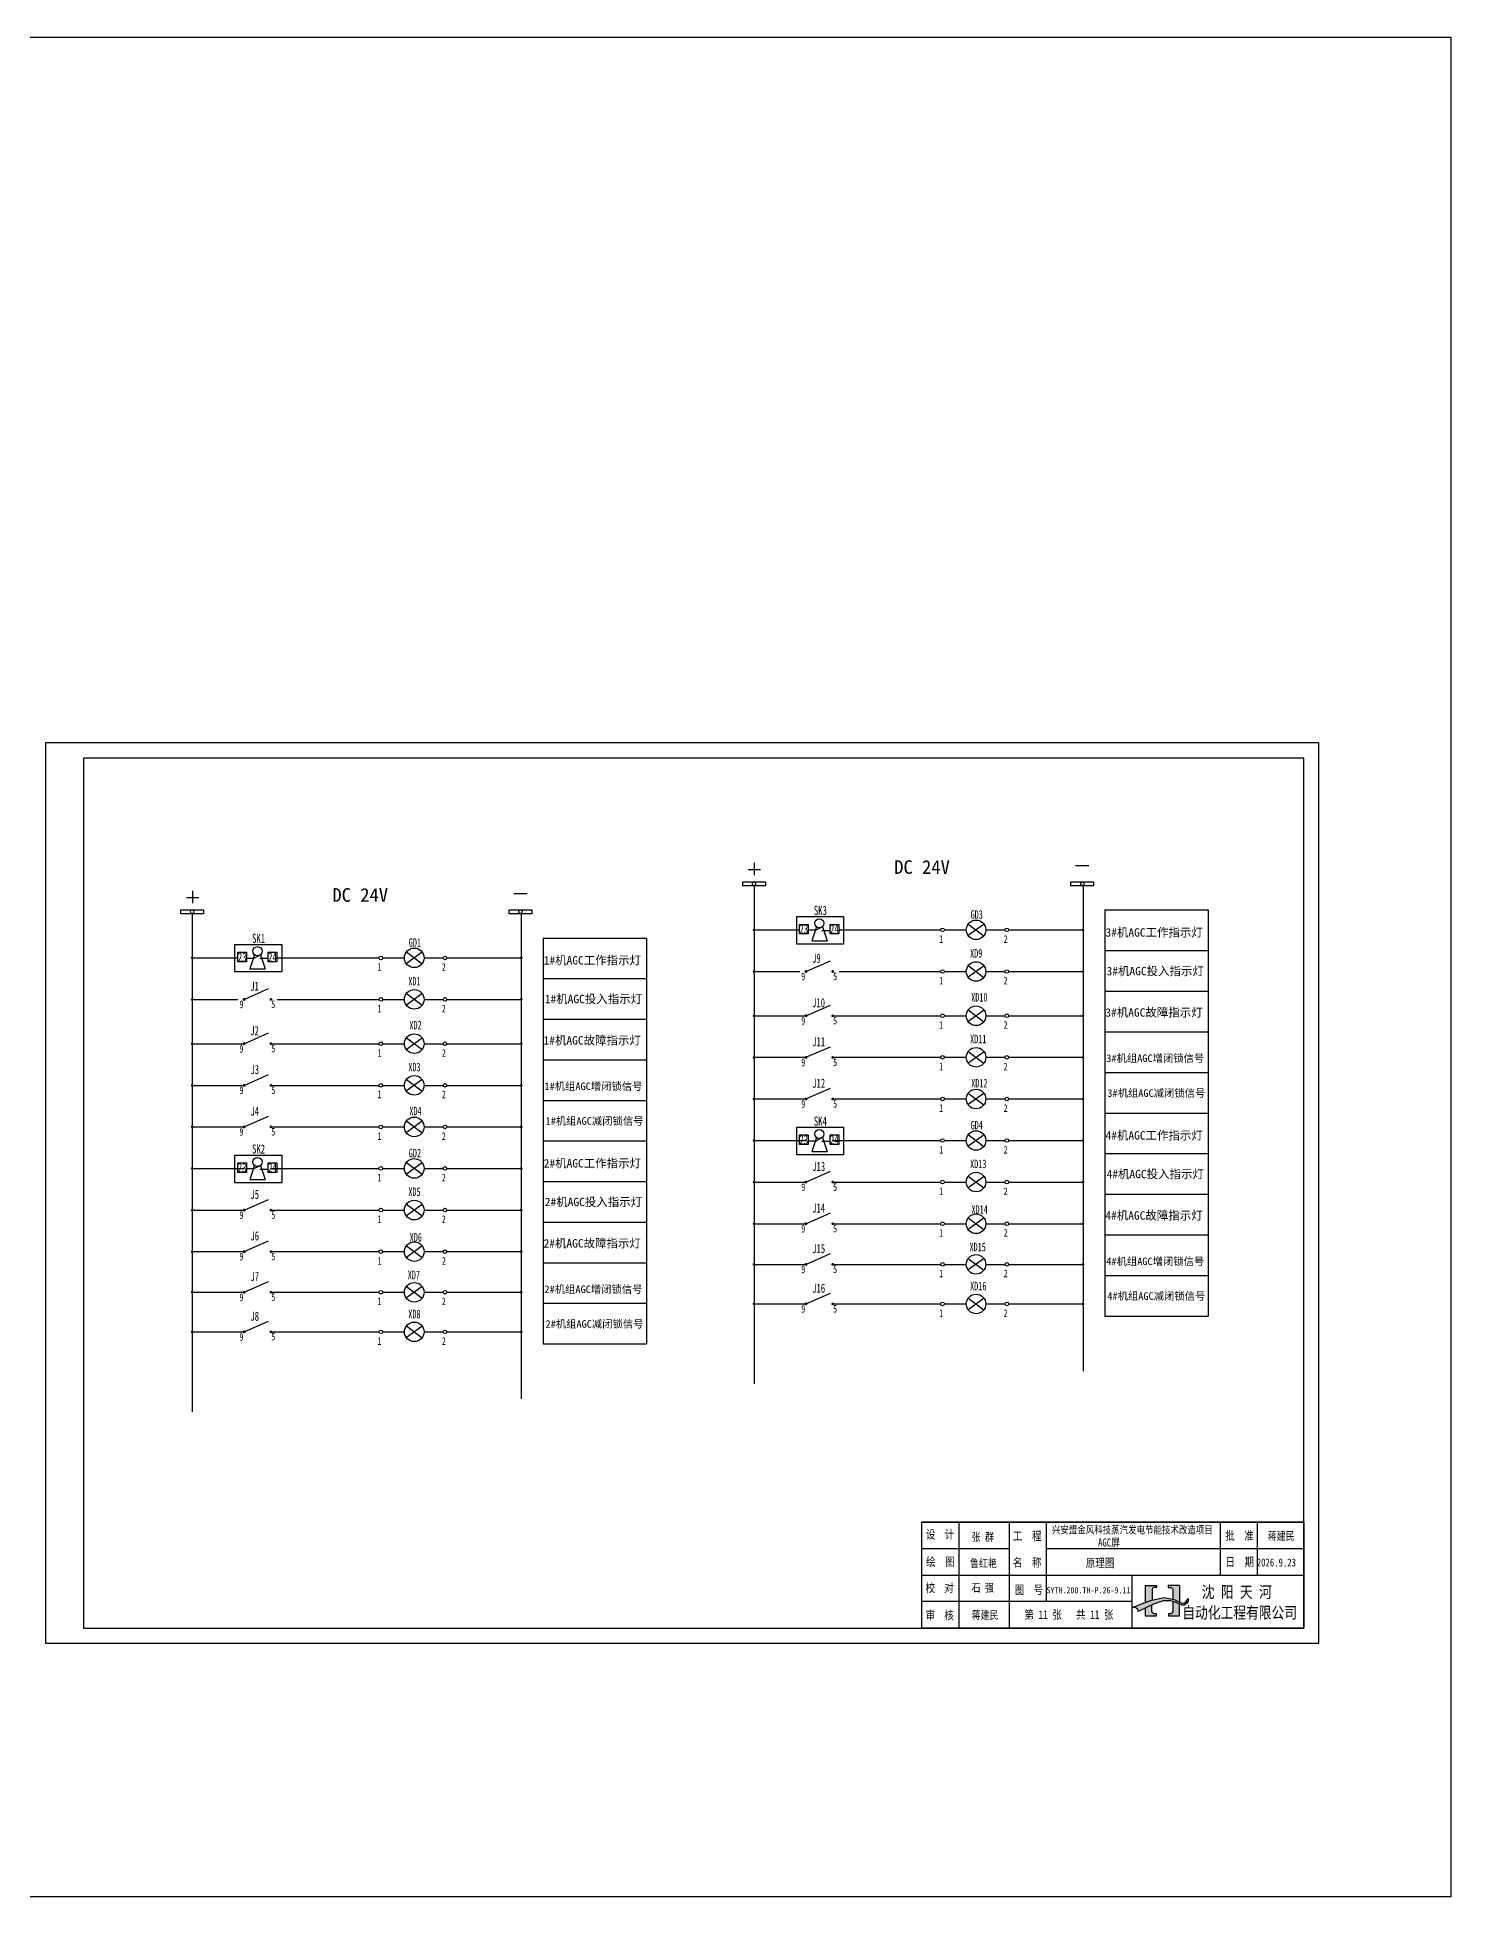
# Model space of a CAD drawing. Header units: millimetres. Extents: x -2527 to 7788, y -1442 to 1215.
# Drawn here: x 6856 to 7788, y -11 to 1215 of the extents above; entities that cross this region are included whole.
import ezdxf

# ---------------------------------------------------------------- set-up
doc = ezdxf.new("R2010")
doc.units = ezdxf.units.MM
doc.header["$MEASUREMENT"] = 0
doc.styles.add('_HZTXT', font='', dxfattribs={"width": 0.8})
doc.styles.get("Standard").update_dxf_attribs({"font": '', "width": 0.7, "height": 6})
doc.styles.get('_HZTXT').set_extended_font_data('SimSun')
doc.styles.get('Standard').set_extended_font_data('SimSun')

msp = doc.modelspace()

# ---------------------------------------------------------------- hatches: boundary and pattern name
for points in [[(7327.5, 626.4, 1), (7329.4, 626.4, 1)], [(7544.5, 626.4, 1), (7546.4, 626.4, 1)], [(6956.9, 608, 1), (6958.8, 608, 1)], [(7173.9, 608, 1), (7175.8, 608, 1)], [(7327.5, 599, 1), (7329.4, 599, 1)], [(7361.7, 599, 1), (7363.7, 599, 1)], [(7379.4, 599, 1), (7381.3, 599, 1)], [(7544.5, 599, 1), (7546.4, 599, 1)], [(6956.9, 580.6, 1), (6958.8, 580.6, 1)], [(6991.1, 580.6, 1), (6993.1, 580.6, 1)], [(7008.8, 580.6, 1), (7010.7, 580.6, 1)], [(7173.9, 580.6, 1), (7175.8, 580.6, 1)], [(7327.5, 569.8, 1), (7329.4, 569.8, 1)], [(7361.7, 569.8, 1), (7363.7, 569.8, 1)], [(7379.4, 569.8, 1), (7381.3, 569.8, 1)], [(7544.5, 569.8, 1), (7546.4, 569.8, 1)], [(6956.9, 551.4, 1), (6958.8, 551.4, 1)], [(6991.1, 551.4, 1), (6993.1, 551.4, 1)], [(7008.8, 551.4, 1), (7010.7, 551.4, 1)], [(7173.9, 551.4, 1), (7175.8, 551.4, 1)], [(7327.5, 542.3, 1), (7329.4, 542.3, 1)], [(7361.7, 542.3, 1), (7363.7, 542.3, 1)], [(7379.4, 542.3, 1), (7381.3, 542.3, 1)], [(7544.5, 542.3, 1), (7546.4, 542.3, 1)], [(6956.9, 523.9, 1), (6958.8, 523.9, 1)], [(6991.1, 523.9, 1), (6993.1, 523.9, 1)], [(7008.8, 523.9, 1), (7010.7, 523.9, 1)], [(7173.9, 523.9, 1), (7175.8, 523.9, 1)], [(7327.5, 514.9, 1), (7329.4, 514.9, 1)], [(7361.7, 514.9, 1), (7363.7, 514.9, 1)], [(7379.4, 514.9, 1), (7381.3, 514.9, 1)], [(7544.5, 514.9, 1), (7546.4, 514.9, 1)], [(6956.9, 496.5, 1), (6958.8, 496.5, 1)], [(6991.1, 496.5, 1), (6993.1, 496.5, 1)], [(7008.8, 496.5, 1), (7010.7, 496.5, 1)], [(7173.9, 496.5, 1), (7175.8, 496.5, 1)], [(7327.5, 487.5, 1), (7329.4, 487.5, 1)], [(7544.5, 487.5, 1), (7546.4, 487.5, 1)], [(6956.9, 469.1, 1), (6958.8, 469.1, 1)], [(7173.9, 469.1, 1), (7175.8, 469.1, 1)], [(7327.5, 460.1, 1), (7329.4, 460.1, 1)], [(7361.7, 460.1, 1), (7363.7, 460.1, 1)], [(7379.4, 460.1, 1), (7381.3, 460.1, 1)], [(7544.5, 460.1, 1), (7546.4, 460.1, 1)], [(6956.9, 441.6, 1), (6958.8, 441.6, 1)], [(6991.1, 441.6, 1), (6993.1, 441.6, 1)], [(7008.8, 441.6, 1), (7010.7, 441.6, 1)], [(7173.9, 441.6, 1), (7175.8, 441.6, 1)], [(7327.5, 432.6, 1), (7329.4, 432.6, 1)], [(7361.7, 432.6, 1), (7363.7, 432.6, 1)], [(7379.4, 432.6, 1), (7381.3, 432.6, 1)], [(7544.5, 432.6, 1), (7546.4, 432.6, 1)], [(6956.9, 414.2, 1), (6958.8, 414.2, 1)], [(6991.1, 414.2, 1), (6993.1, 414.2, 1)], [(7008.8, 414.2, 1), (7010.7, 414.2, 1)], [(7173.9, 414.2, 1), (7175.8, 414.2, 1)], [(7327.5, 405.8, 1), (7329.4, 405.8, 1)], [(7361.7, 405.8, 1), (7363.7, 405.8, 1)], [(7379.4, 405.8, 1), (7381.3, 405.8, 1)], [(7544.5, 405.8, 1), (7546.4, 405.8, 1)], [(6956.9, 387.4, 1), (6958.8, 387.4, 1)], [(6991.1, 387.4, 1), (6993.1, 387.4, 1)], [(7008.8, 387.4, 1), (7010.7, 387.4, 1)], [(7173.9, 387.4, 1), (7175.8, 387.4, 1)], [(7327.5, 379.7, 1), (7329.4, 379.7, 1)], [(7361.7, 379.7, 1), (7363.7, 379.7, 1)], [(7379.4, 379.7, 1), (7381.3, 379.7, 1)], [(7544.5, 379.7, 1), (7546.4, 379.7, 1)], [(6956.9, 361.3, 1), (6958.8, 361.3, 1)], [(6991.1, 361.3, 1), (6993.1, 361.3, 1)], [(7008.8, 361.3, 1), (7010.7, 361.3, 1)], [(7173.9, 361.3, 1), (7175.8, 361.3, 1)]]:
    msp.add_hatch(color=256).paths.add_polyline_path(points)
h = msp.add_hatch(color=256)
h.paths.add_polyline_path([(7609.2, 193.9), (7601.6, 193.9), (7601.6, 192.6), (7603.3, 192.6, -0.099172), (7604.8, 191.6), (7604.8, 185), (7605.5, 184.8), (7609.2, 183.1)])
h.paths.add_polyline_path([(7586.5, 182.8), (7591, 184.2), (7591, 191.4), (7591.4, 192.1), (7592.2, 192.7), (7593.9, 192.7), (7593.9, 193.9), (7586.5, 193.9)])
h.paths.add_polyline_path([(7592, 181.7), (7598.4, 183.9), (7603.1, 183.9), (7604.8, 183.5), (7606.8, 182.7), (7610.9, 181), (7612.3, 181), (7613.9, 182.4), (7614.9, 183.6), (7614.9, 185.3), (7614.7, 185.1), (7613.5, 183.5), (7612.2, 182.5), (7610.7, 182.4), (7605.5, 184.8), (7598.9, 186.1), (7590.9, 184.2), (7586.5, 182.8), (7577.9, 179.5), (7580.3, 179.2), (7581.7, 178.2), (7581.8, 176.7)])
h.paths.add_polyline_path([(7590.9, 176.8), (7590.9, 181.1), (7586.4, 179), (7586.4, 173.9), (7594, 173.9), (7594, 175.3), (7592.2, 175.3), (7591.6, 175.9)])
h.paths.add_polyline_path([(7609.2, 181.7), (7606.8, 182.7), (7604.8, 183.5), (7604.8, 176.6), (7604, 175.8), (7603.4, 175.2), (7601.8, 175.2), (7601.8, 174), (7609.2, 174)])

# ---------------------------------------------------------------- linework, layer by layer
for p, q in [((7324.6, 666.4), (7332.8, 666.4)), ((7328.6, 670.7), (7328.6, 662.5)), ((7540.6, 669), (7549.3, 669)), ((6958, 652.2), (6958, 644.1)), ((7170, 650.5), (7178.7, 650.5)), ((7328.5, 655.5), (7328.5, 326.9)), ((7545.5, 655.5), (7545.5, 335.4)), ((6954, 647.9), (6962.2, 647.9)), ((7559.9, 639.6), (7628.1, 639.6)), ((7559.9, 639.6), (7559.9, 371.7)), ((7628.1, 639.6), (7628.1, 371.7)), ((6957.9, 637), (6957.9, 308.5)), ((7174.9, 637.1), (7174.9, 317)), ((7328.5, 626.5), (7358.5, 626.5)), ((7364.2, 626.4), (7369.4, 626.4)), ((7369.6, 628.5), (7366.5, 619.2)), ((7369.4, 626.4), (7373.4, 628.5)), ((7373.1, 626.1), (7378.6, 626.1)), ((7373.5, 628.5), (7376.6, 619.2)), ((7384.3, 626.5), (7451.6, 626.5)), ((7454, 626.5), (7468.5, 626.5)), ((7480.2, 630.2), (7469.7, 622.7)), ((7469.8, 630.3), (7480.1, 622.6)), ((7481.4, 626.5), (7494, 626.5)), ((7496.4, 626.5), (7545.5, 626.5)), ((7189.3, 621.1), (7257.5, 621.1)), ((7189.3, 621.1), (7189.3, 353.3)), ((7257.5, 621.1), (7257.5, 353.3)), ((7366.5, 619.2), (7376.6, 619.2)), ((6957.9, 608), (6987.9, 608)), ((6993.6, 607.9), (6998.8, 607.9)), ((6999, 610.1), (6995.9, 600.7)), ((6998.8, 607.9), (7002.8, 610.1)), ((7002.5, 607.7), (7008, 607.7)), ((7002.9, 610.1), (7006, 600.7)), ((7013.7, 608), (7081, 608)), ((7083.4, 608), (7097.9, 608)), ((7109.6, 611.8), (7099.1, 604.3)), ((7099.2, 611.9), (7109.5, 604.1)), ((7110.8, 608), (7123.4, 608)), ((7125.8, 608), (7174.9, 608)), ((7362.7, 599), (7378.8, 606.1)), ((7480.2, 602.8), (7469.7, 595.3)), ((7469.8, 602.9), (7480.1, 595.1)), ((7559.9, 612.8), (7628.1, 612.8)), ((6995.9, 600.7), (7006, 600.7)), ((7189.3, 594.4), (7257.5, 594.4)), ((7328.5, 599), (7358.6, 599)), ((7384.5, 599), (7451.6, 599)), ((7454, 599), (7468.5, 599)), ((7481.4, 599), (7494, 599)), ((7496.4, 599), (7545.5, 599)), ((6957.9, 580.6), (6988, 580.6)), ((6992.1, 580.6), (7008.2, 587.7)), ((7013.9, 580.6), (7081, 580.6)), ((7083.4, 580.6), (7097.9, 580.6)), ((7109.6, 584.4), (7099.1, 576.8)), ((7099.2, 584.5), (7109.5, 576.7)), ((7110.8, 580.6), (7123.4, 580.6)), ((7125.8, 580.6), (7174.9, 580.6)), ((7362.7, 569.8), (7378.8, 576.9)), ((7559.9, 586), (7628.1, 586)), ((7189.3, 567.6), (7257.5, 567.6)), ((7328.5, 569.8), (7362.7, 569.8)), ((7380.3, 569.8), (7451.6, 569.8)), ((7454, 569.8), (7468.5, 569.8)), ((7480.2, 573.5), (7469.7, 566)), ((7469.8, 573.7), (7480.1, 565.9)), ((7481.4, 569.8), (7494, 569.8)), ((7496.4, 569.8), (7545.5, 569.8)), ((6992.1, 551.4), (7008.2, 558.5)), ((7109.6, 555.1), (7099.1, 547.6)), ((7099.2, 555.3), (7109.5, 547.5)), ((7559.9, 559.2), (7628.1, 559.2)), ((6957.9, 551.4), (6992.1, 551.4)), ((7009.7, 551.4), (7081, 551.4)), ((7083.4, 551.4), (7097.9, 551.4)), ((7110.8, 551.4), (7123.4, 551.4)), ((7125.8, 551.4), (7174.9, 551.4)), ((7189.3, 540.8), (7257.5, 540.8)), ((7328.5, 542.4), (7362.7, 542.4)), ((7362.7, 542.4), (7378.8, 549.4)), ((7380.3, 542.4), (7451.6, 542.4)), ((7454, 542.4), (7468.5, 542.4)), ((7480.2, 546.1), (7469.7, 538.6)), ((7469.8, 546.2), (7480.1, 538.5)), ((7481.4, 542.4), (7494, 542.4)), ((7496.4, 542.4), (7545.5, 542.4)), ((6992.1, 523.9), (7008.2, 531)), ((7109.6, 527.7), (7099.1, 520.2)), ((7099.2, 527.8), (7109.5, 520)), ((7559.9, 532.4), (7628.1, 532.4)), ((6957.9, 523.9), (6992.1, 523.9)), ((7009.7, 523.9), (7081, 523.9)), ((7083.4, 523.9), (7097.9, 523.9)), ((7110.8, 523.9), (7123.4, 523.9)), ((7125.8, 523.9), (7174.9, 523.9)), ((7362.7, 514.9), (7378.8, 522)), ((7480.2, 518.7), (7469.7, 511.2)), ((7469.8, 518.8), (7480.1, 511)), ((6992.1, 496.5), (7008.2, 503.6)), ((7189.3, 514), (7257.5, 514)), ((7328.5, 514.9), (7362.7, 514.9)), ((7380.3, 514.9), (7451.6, 514.9)), ((7454, 514.9), (7468.5, 514.9)), ((7481.4, 514.9), (7494, 514.9)), ((7496.4, 514.9), (7545.5, 514.9)), ((7559.9, 505.6), (7628.1, 505.6)), ((6957.9, 496.5), (6992.1, 496.5)), ((7009.7, 496.5), (7081, 496.5)), ((7083.4, 496.5), (7097.9, 496.5)), ((7109.6, 500.3), (7099.1, 492.7)), ((7099.2, 500.4), (7109.5, 492.6)), ((7110.8, 496.5), (7123.4, 496.5)), ((7125.8, 496.5), (7174.9, 496.5)), ((7480.2, 491.2), (7469.7, 483.7)), ((7469.8, 491.4), (7480.1, 483.6)), ((7189.3, 487.2), (7257.5, 487.2)), ((7328.5, 487.5), (7362.7, 487.5)), ((7364.2, 487.4), (7369.4, 487.4)), ((7369.6, 489.5), (7366.5, 480.2)), ((7366.5, 480.2), (7376.6, 480.2)), ((7369.4, 487.4), (7373.4, 489.5)), ((7373.1, 487.1), (7378.6, 487.1)), ((7373.5, 489.5), (7376.6, 480.2)), ((7380.3, 487.5), (7451.6, 487.5)), ((7454, 487.5), (7468.5, 487.5)), ((7481.4, 487.5), (7494, 487.5)), ((7496.4, 487.5), (7545.5, 487.5)), ((7559.9, 478.9), (7628.1, 478.9)), ((6957.9, 469.1), (6992.1, 469.1)), ((6993.6, 469), (6998.8, 469)), ((6999, 471.1), (6995.9, 461.8)), ((6998.8, 469), (7002.8, 471.1)), ((7002.5, 468.7), (7008, 468.7)), ((7002.9, 471.1), (7006, 461.8)), ((7009.7, 469.1), (7081, 469.1)), ((7083.4, 469.1), (7097.9, 469.1)), ((7109.6, 472.8), (7099.1, 465.3)), ((7099.2, 473), (7109.5, 465.2)), ((7110.8, 469.1), (7123.4, 469.1)), ((7125.8, 469.1), (7174.9, 469.1)), ((7362.7, 460.1), (7378.8, 467.2)), ((6995.9, 461.8), (7006, 461.8)), ((7189.3, 460.4), (7257.5, 460.4)), ((7328.5, 460.1), (7362.7, 460.1)), ((7380.3, 460.1), (7451.6, 460.1)), ((7454, 460.1), (7468.5, 460.1)), ((7480.2, 463.8), (7469.7, 456.3)), ((7469.8, 463.9), (7480.1, 456.2)), ((7481.4, 460.1), (7494, 460.1)), ((7496.4, 460.1), (7545.5, 460.1)), ((6992.1, 441.6), (7008.2, 448.7)), ((7109.6, 445.4), (7099.1, 437.9)), ((7099.2, 445.5), (7109.5, 437.8)), ((7559.9, 452.1), (7628.1, 452.1)), ((6957.9, 441.6), (6992.1, 441.6)), ((7009.7, 441.6), (7081, 441.6)), ((7083.4, 441.6), (7097.9, 441.6)), ((7110.8, 441.6), (7123.4, 441.6)), ((7125.8, 441.6), (7174.9, 441.6)), ((7189.3, 433.7), (7257.5, 433.7)), ((7328.5, 432.6), (7362.7, 432.6)), ((7362.7, 432.6), (7378.8, 439.7)), ((7380.3, 432.6), (7451.6, 432.6)), ((7454, 432.6), (7468.5, 432.6)), ((7480.2, 436.4), (7469.7, 428.9)), ((7469.8, 436.5), (7480.1, 428.7)), ((7481.4, 432.6), (7494, 432.6)), ((7496.4, 432.6), (7545.5, 432.6)), ((6992.1, 414.2), (7008.2, 421.3)), ((7109.6, 418), (7099.1, 410.4)), ((7099.2, 418.1), (7109.5, 410.3)), ((7559.9, 425.3), (7628.1, 425.3)), ((6957.9, 414.2), (6992.1, 414.2)), ((7009.7, 414.2), (7081, 414.2)), ((7083.4, 414.2), (7097.9, 414.2)), ((7110.8, 414.2), (7123.4, 414.2)), ((7125.8, 414.2), (7174.9, 414.2)), ((7189.3, 406.9), (7257.5, 406.9)), ((7328.5, 405.8), (7362.7, 405.8)), ((7362.7, 405.8), (7378.8, 412.9)), ((7380.3, 405.8), (7451.6, 405.8)), ((7454, 405.8), (7468.5, 405.8)), ((7480.2, 409.6), (7469.7, 402.1)), ((7469.8, 409.7), (7480.1, 402)), ((7481.4, 405.8), (7494, 405.8)), ((7496.4, 405.8), (7545.5, 405.8)), ((6992.1, 387.4), (7008.2, 394.5)), ((7559.9, 398.5), (7628.1, 398.5)), ((6957.9, 387.4), (6992.1, 387.4)), ((7009.7, 387.4), (7081, 387.4)), ((7083.4, 387.4), (7097.9, 387.4)), ((7109.6, 391.2), (7099.1, 383.7)), ((7099.2, 391.3), (7109.5, 383.5)), ((7110.8, 387.4), (7123.4, 387.4)), ((7125.8, 387.4), (7174.9, 387.4)), ((7362.7, 379.7), (7378.8, 386.8)), ((7480.2, 383.5), (7469.7, 375.9)), ((7469.8, 383.6), (7480.1, 375.8)), ((6992.1, 361.3), (7008.2, 368.4)), ((7189.3, 380.1), (7257.5, 380.1)), ((7328.5, 379.7), (7362.7, 379.7)), ((7380.3, 379.7), (7451.6, 379.7)), ((7454, 379.7), (7468.5, 379.7)), ((7481.4, 379.7), (7494, 379.7)), ((7496.4, 379.7), (7545.5, 379.7)), ((7559.9, 371.7), (7628.1, 371.7)), ((7559.9, 371.7), (7628.1, 371.7)), ((6957.9, 361.3), (6992.1, 361.3)), ((7009.7, 361.3), (7081, 361.3)), ((7083.4, 361.3), (7097.9, 361.3)), ((7109.6, 365), (7099.1, 357.5)), ((7099.2, 365.2), (7109.5, 357.4)), ((7110.8, 361.3), (7123.4, 361.3)), ((7125.8, 361.3), (7174.9, 361.3)), ((7189.3, 353.3), (7257.5, 353.3)), ((7189.3, 353.3), (7257.5, 353.3)), ((7691.1, 235.8), (7439.1, 235.8)), ((7439.1, 235.8), (7691.1, 235.8)), ((7439.1, 165.8), (7439.1, 235.8)), ((7463.6, 235.8), (7463.6, 165.8)), ((7496.7, 235.8), (7496.7, 165.8)), ((7521.2, 235.8), (7521.2, 183.3)), ((7635.9, 235.8), (7635.9, 200.8)), ((7660.4, 235.8), (7660.4, 200.8)), ((7691.1, 235.8), (7691.1, 165.8)), ((7691.1, 235.8), (7691.1, 200.8)), ((7439.1, 218.3), (7496.7, 218.3)), ((7521.2, 218.3), (7691.1, 218.3)), ((7439.1, 200.8), (7691.1, 200.8)), ((7577.7, 200.8), (7577.7, 165.8)), ((7586.5, 193.9), (7586.5, 182.8)), ((7586.5, 193.9), (7593.9, 193.9)), ((7586.5, 182.8), (7590.9, 184.2)), ((7590.9, 184.2), (7598.9, 186.1)), ((7591.4, 192.1), (7591, 191.4)), ((7591, 191.4), (7591, 191.4)), ((7591, 191.4), (7591, 184.2)), ((7592.2, 192.7), (7591.4, 192.1)), ((7593.9, 192.7), (7592.2, 192.7)), ((7592.2, 192.7), (7592.2, 192.7)), ((7593.9, 193.9), (7593.9, 192.7)), ((7598.9, 186.1), (7605.5, 184.8)), ((7609.2, 193.9), (7601.6, 193.9)), ((7601.6, 193.9), (7601.6, 192.6)), ((7601.6, 192.6), (7603.3, 192.6)), ((7604.8, 191.6), (7604.8, 185)), ((7605.5, 184.8), (7610.7, 182.4)), ((7609.2, 193.9), (7609.2, 183.1)), ((7613.5, 183.5), (7614.7, 185.1)), ((7614.7, 185.1), (7614.9, 185.3)), ((7614.9, 185.3), (7614.9, 183.6)), ((7577.7, 183.3), (7439.1, 183.3)), ((7577.9, 179.5), (7586.5, 182.8)), ((7580.3, 179.2), (7577.9, 179.5)), ((7581.7, 178.2), (7580.3, 179.2)), ((7581.8, 176.7), (7581.7, 178.2)), ((7592, 181.7), (7581.8, 176.7)), ((7586.4, 179), (7586.4, 173.9)), ((7586.4, 173.9), (7594, 173.9)), ((7590.9, 176.8), (7590.9, 181.1)), ((7591.6, 175.9), (7590.9, 176.8)), ((7592.2, 175.3), (7591.6, 175.9)), ((7598.4, 183.9), (7592, 181.7)), ((7594, 175.3), (7592.2, 175.3)), ((7594, 173.9), (7594, 175.3)), ((7603.1, 183.9), (7598.4, 183.9)), ((7603.4, 175.2), (7601.8, 175.2)), ((7601.8, 175.2), (7601.8, 174)), ((7601.8, 174), (7609.2, 174)), ((7604.8, 183.5), (7603.1, 183.9)), ((7604, 175.8), (7603.4, 175.2)), ((7604.8, 176.6), (7604, 175.8)), ((7606.8, 182.7), (7604.8, 183.5)), ((7604.8, 183.5), (7604.8, 176.6)), ((7610.9, 181), (7606.8, 182.7)), ((7609.2, 174), (7609.2, 181.7)), ((7610.7, 182.4), (7612.2, 182.5)), ((7612.3, 181), (7610.9, 181)), ((7612.2, 182.5), (7613.5, 183.5)), ((7613.9, 182.4), (7612.3, 181)), ((7614.9, 183.6), (7613.9, 182.4)), ((7691.1, 165.8), (7439.1, 165.8)), ((7691.1, 165.8), (7439.1, 165.8))]:
    msp.add_line(p, q)
at = {"color": 1, "lineweight": -3, "ltscale": 1000}
msp.add_lwpolyline([(-1782.7, 1215.4), (7788.1, 1215.4), (7788.1, -11.4), (-1782.7, -11.4)], close=True, dxfattribs=at)
for points in [[(6861.1, 155.8), (7701.1, 155.8), (7701.1, 749.8), (6861.1, 749.8)], [(6886.1, 165.8), (7691.1, 165.8), (7691.1, 739.8), (6886.1, 739.8)], [(7321, 658.2), (7335.9, 658.2), (7335.9, 655.5), (7321, 655.5)], [(7537.5, 658.2), (7552.4, 658.2), (7552.4, 655.5), (7537.5, 655.5)], [(6950.4, 639.8), (6965.3, 639.8), (6965.3, 637), (6950.4, 637)], [(7166.9, 639.8), (7181.8, 639.8), (7181.8, 637.1), (7166.9, 637.1)]]:
    msp.add_lwpolyline(points, close=True)
at = {"lineweight": -3, "ltscale": 1000}
for points in [[(7356.6, 635.3), (7387.5, 635.3), (7387.5, 617.1), (7356.6, 617.1)], [(7358.5, 630.1), (7364.2, 630.1), (7364.2, 623.8), (7358.5, 623.8)], [(7378.6, 630.1), (7384.3, 630.1), (7384.3, 623.8), (7378.6, 623.8)], [(6986, 616.9), (7016.9, 616.9), (7016.9, 598.7), (6986, 598.7)], [(6987.9, 611.7), (6993.6, 611.7), (6993.6, 605.4), (6987.9, 605.4)], [(7008, 611.7), (7013.7, 611.7), (7013.7, 605.4), (7008, 605.4)], [(7356.6, 496.3), (7387.5, 496.3), (7387.5, 478.1), (7356.6, 478.1)], [(7358.5, 491.2), (7364.2, 491.2), (7364.2, 484.9), (7358.5, 484.9)], [(7378.6, 491.2), (7384.3, 491.2), (7384.3, 484.9), (7378.6, 484.9)], [(6986, 477.9), (7016.9, 477.9), (7016.9, 459.7), (6986, 459.7)], [(6987.9, 472.8), (6993.6, 472.8), (6993.6, 466.4), (6987.9, 466.4)], [(7008, 472.8), (7013.7, 472.8), (7013.7, 466.4), (7008, 466.4)]]:
    msp.add_lwpolyline(points, close=True, dxfattribs=at)
for centre, radius in [((7328.4, 656.8), 1.19), ((7545, 656.9), 1.19), ((6957.8, 638.4), 1.19), ((7174.4, 638.5), 1.19), ((7371.5, 630.8), 3), ((7452.8, 626.5), 1.19), ((7474.9, 626.5), 6.46), ((7495.2, 626.5), 1.19), ((7000.9, 612.4), 3), ((7104.3, 608), 6.46), ((7082.2, 608), 1.19), ((7124.6, 608), 1.19), ((7474.9, 599), 6.46), ((7452.8, 599), 1.19), ((7495.2, 599), 1.19), ((7082.2, 580.6), 1.19), ((7104.3, 580.6), 6.46), ((7124.6, 580.6), 1.19), ((7452.8, 569.8), 1.19), ((7474.9, 569.8), 6.46), ((7495.2, 569.8), 1.19), ((7082.2, 551.4), 1.19), ((7104.3, 551.4), 6.46), ((7124.6, 551.4), 1.19), ((7452.8, 542.4), 1.19), ((7474.9, 542.4), 6.46), ((7495.2, 542.4), 1.19), ((7104.3, 523.9), 6.46), ((7082.2, 523.9), 1.19), ((7124.6, 523.9), 1.19), ((7452.8, 514.9), 1.19), ((7474.9, 514.9), 6.46), ((7495.2, 514.9), 1.19), ((7082.2, 496.5), 1.19), ((7104.3, 496.5), 6.46), ((7124.6, 496.5), 1.19), ((7371.5, 491.8), 3), ((7474.9, 487.5), 6.46), ((7452.8, 487.5), 1.19), ((7495.2, 487.5), 1.19), ((7000.9, 473.4), 3), ((7082.2, 469.1), 1.19), ((7104.3, 469.1), 6.46), ((7124.6, 469.1), 1.19), ((7474.9, 460.1), 6.46), ((7452.8, 460.1), 1.19), ((7495.2, 460.1), 1.19), ((7082.2, 441.6), 1.19), ((7104.3, 441.6), 6.46), ((7124.6, 441.6), 1.19), ((7452.8, 432.6), 1.19), ((7474.9, 432.6), 6.46), ((7495.2, 432.6), 1.19), ((7104.3, 414.2), 6.46), ((7082.2, 414.2), 1.19), ((7124.6, 414.2), 1.19), ((7452.8, 405.8), 1.19), ((7474.9, 405.8), 6.46), ((7495.2, 405.8), 1.19), ((7104.3, 387.4), 6.46), ((7082.2, 387.4), 1.19), ((7124.6, 387.4), 1.19), ((7452.8, 379.7), 1.19), ((7474.9, 379.7), 6.46), ((7495.2, 379.7), 1.19), ((7082.2, 361.3), 1.19), ((7104.3, 361.3), 6.46), ((7124.6, 361.3), 1.19)]:
    msp.add_circle(centre, radius)
msp.add_arc((7601.5, 188.4), 4.55, 44.9974, 67.6519)

# ---------------------------------------------------------------- texts
for s, height, p in [('DC 24V ', 9, (7420.9, 663.4)), ('DC 24V ', 9, (7050.3, 645)), ('3#机AGC工作指示灯', 5.544, (7560.3, 622)), ('1#机AGC工作指示灯', 5.544, (7189.7, 603.6)), ('3#机AGC投入指示灯', 5.544, (7561, 596.5)), ('1#机AGC投入指示灯', 5.544, (7190.4, 578.1)), ('3#机AGC故障指示灯', 5.544, (7560.2, 569.2)), ('1#机AGC故障指示灯', 5.544, (7189.6, 550.8)), ('3#机组AGC增闭锁信号', 4.99, (7560.8, 539.3)), ('1#机组AGC增闭锁信号', 4.99, (7190.2, 520.8)), ('3#机组AGC减闭锁信号', 4.99, (7561.5, 516.3)), ('1#机组AGC减闭锁信号', 4.99, (7190.9, 497.9)), ('4#机AGC工作指示灯', 5.544, (7560.3, 488.1)), ('2#机AGC工作指示灯', 5.544, (7189.7, 469.7)), ('4#机AGC投入指示灯', 5.544, (7561, 462.6)), ('2#机AGC投入指示灯', 5.544, (7190.4, 444.2)), ('4#机AGC故障指示灯', 5.544, (7560.2, 435.3)), ('2#机AGC故障指示灯', 5.544, (7189.6, 416.9)), ('4#机组AGC增闭锁信号', 4.99, (7560.8, 405.3)), ('2#机组AGC增闭锁信号', 4.99, (7190.2, 386.9)), ('4#机组AGC减闭锁信号', 4.99, (7561.5, 382.4)), ('2#机组AGC减闭锁信号', 4.99, (7190.9, 364))]:
    msp.add_text(s, height=height).set_placement(p)
at = {"width": 0.7}
for s, height, p in [('SK3', 6, (7367.9, 636.3)), ('GD3', 5.64, (7471.3, 633.8)), ('23', 6.05, (7358.4, 624)), ('24', 6.05, (7378.5, 624)), ('SK1', 6, (6997.3, 617.9)), ('GD1', 5.64, (7100.7, 615.3)), ('1', 5.04, (7450.6, 617.9)), ('XD9', 5.64, (7471, 608.2)), ('2', 5.04, (7493.1, 617.9)), ('23', 6.05, (6987.9, 605.5)), ('24', 6.05, (7007.9, 605.5)), ('1', 5.04, (7080, 599.5)), ('2', 5.04, (7122.5, 599.5)), ('J9', 6, (7366.7, 604.7)), ('J1', 6, (6996.1, 586.3)), ('XD1', 5.64, (7100.4, 589.8)), ('9', 5.04, (7359.6, 593.2)), ('5', 5.04, (7380.6, 593.3)), ('1', 5.04, (7450.6, 590.5)), ('2', 5.04, (7493.1, 590.5)), ('9', 5.04, (6989, 574.8)), ('5', 5.04, (7010, 574.9)), ('1', 5.04, (7080, 572)), ('2', 5.04, (7122.5, 572)), ('J10', 6, (7366.7, 575.4)), ('XD10', 5.64, (7471.7, 579.2)), ('XD2', 5.64, (7101.1, 560.8)), ('9', 5.04, (7359.6, 563.9)), ('5', 5.04, (7380.6, 564.1)), ('1', 5.04, (7450.6, 561.2)), ('2', 5.04, (7493.1, 561.2)), ('J2', 6, (6996.1, 557)), ('J11', 6, (7366.8, 549.7)), ('XD11', 5.64, (7471, 551.6)), ('9', 5.04, (6989, 545.5)), ('5', 5.04, (7010, 545.7)), ('1', 5.04, (7080, 542.8)), ('2', 5.04, (7122.5, 542.8)), ('9', 5.04, (7359.6, 536.5)), ('5', 5.04, (7380.6, 536.6)), ('J3', 6, (6996.2, 531.3)), ('XD3', 5.64, (7100.4, 533.1)), ('J12', 6, (7366.8, 522.3)), ('1', 5.04, (7450.6, 533.8)), ('XD12', 5.64, (7471.7, 522.5)), ('2', 5.04, (7493.1, 533.8)), ('9', 5.04, (6989, 518.1)), ('5', 5.04, (7010, 518.2)), ('1', 5.04, (7080, 515.4)), ('2', 5.04, (7122.5, 515.4)), ('J4', 6, (6996.2, 503.9)), ('XD4', 5.64, (7101.1, 504.1)), ('9', 5.04, (7359.6, 509.1)), ('SK4', 6, (7367.9, 497.3)), ('5', 5.04, (7380.6, 509.2)), ('1', 5.04, (7450.6, 506.4)), ('2', 5.04, (7493.1, 506.4)), ('9', 5.04, (6989, 490.7)), ('5', 5.04, (7010, 490.8)), ('1', 5.04, (7080, 487.9)), ('2', 5.04, (7122.5, 487.9)), ('23', 6.05, (7358.4, 485)), ('24', 6.05, (7378.5, 485)), ('GD4', 5.64, (7471.3, 494.8)), ('SK2', 6, (6997.3, 478.9)), ('GD2', 5.64, (7100.7, 476.4)), ('1', 5.04, (7450.6, 478.9)), ('2', 5.04, (7493.1, 478.9)), ('23', 6.05, (6987.9, 466.6)), ('24', 6.05, (7007.9, 466.6)), ('J13', 6, (7366.8, 467.4)), ('XD13', 5.64, (7471, 469.3)), ('J5', 6, (6996.2, 449)), ('1', 5.04, (7080, 460.5)), ('XD5', 5.64, (7100.4, 450.9)), ('2', 5.04, (7122.5, 460.5)), ('9', 5.04, (7359.6, 454.2)), ('5', 5.04, (7380.6, 454.3)), ('1', 5.04, (7450.6, 451.5)), ('2', 5.04, (7493.1, 451.5)), ('J14', 6, (7366.8, 440)), ('XD14', 5.64, (7471.9, 439.2)), ('9', 5.04, (6989, 435.8)), ('5', 5.04, (7010, 435.9)), ('1', 5.04, (7080, 433.1)), ('2', 5.04, (7122.5, 433.1)), ('9', 5.04, (7359.6, 426.8)), ('5', 5.04, (7380.6, 426.9)), ('J6', 6, (6996.2, 421.6)), ('XD6', 5.64, (7101.3, 420.8)), ('J15', 6, (7366.8, 413.2)), ('1', 5.04, (7450.6, 424.1)), ('XD15', 5.64, (7470.6, 414.4)), ('2', 5.04, (7493.1, 424.1)), ('9', 5.04, (6989, 408.4)), ('5', 5.04, (7010, 408.5)), ('1', 5.04, (7080, 405.6)), ('2', 5.04, (7122.5, 405.6)), ('9', 5.04, (7359.6, 400)), ('5', 5.04, (7380.6, 400.1)), ('J7', 6, (6996.2, 394.8)), ('XD7', 5.64, (7100, 396)), ('J16', 6, (7366.8, 387.1)), ('1', 5.04, (7450.6, 397.3)), ('XD16', 5.64, (7471, 388.7)), ('2', 5.04, (7493.1, 397.3)), ('9', 5.04, (6989, 381.6)), ('5', 5.04, (7010, 381.7)), ('1', 5.04, (7080, 378.9)), ('2', 5.04, (7122.5, 378.9)), ('J8', 6, (6996.2, 368.6)), ('XD8', 5.64, (7100.4, 370.2)), ('9', 5.04, (7359.6, 373.9)), ('5', 5.04, (7380.6, 374)), ('1', 5.04, (7450.6, 371.1)), ('2', 5.04, (7493.1, 371.1)), ('9', 5.04, (6989, 355.4)), ('5', 5.04, (7010, 355.6)), ('1', 5.04, (7080, 352.7)), ('2', 5.04, (7122.5, 352.7))]:
    msp.add_text(s, height=height, dxfattribs=at).set_placement(p)
at = {"style": '_HZTXT', "width": 0.8}
for s, height, p in [('兴安盟金风科技蒸汽发电节能技术改造项目', 4.99, (7524.9, 228.2)), ('设  计', 5.6, (7441.8, 224.8)), ('张 群', 5.28, (7472, 223.3)), ('工\u3000程', 5.6, (7499.2, 223.8)), ('AGC屏', 5.28, (7555.4, 219.7)), ('批\u3000准', 5.6, (7639.3, 224)), ('蒋建民', 5.28, (7667.3, 224)), ('绘\u3000图', 5.6, (7441.9, 206.8)), ('鲁红艳', 5.28, (7470.9, 206)), ('名\u3000称', 5.6, (7499.2, 206.3)), ('原理图', 5.6, (7547.3, 206)), ('日\u3000期', 5.6, (7639.5, 206.7)), ('2026.9.23', 5.28, (7660.1, 206.5)), ('校  对', 5.6, (7441.6, 189.5)), ('石 强', 5.28, (7472, 189.8)), ('图\u3000号', 5.6, (7500.4, 188.3)), ('SYTH.200.TH-P.26-9.11', 4.05, (7521.3, 188.8)), ('沈 阳 天 河', 7.7, (7623.8, 185.8)), ('审  核', 5.6, (7441.6, 171.5)), ('蒋建民', 5.28, (7472, 171.8)), ('第 11 张\u3000 共 11 张', 5.6, (7506.8, 171.9)), ('自动化工程有限公司', 7.7, (7611, 172.2))]:
    msp.add_text(s, height=height, dxfattribs=at).set_placement(p)

doc.saveas('drawing.dxf')
